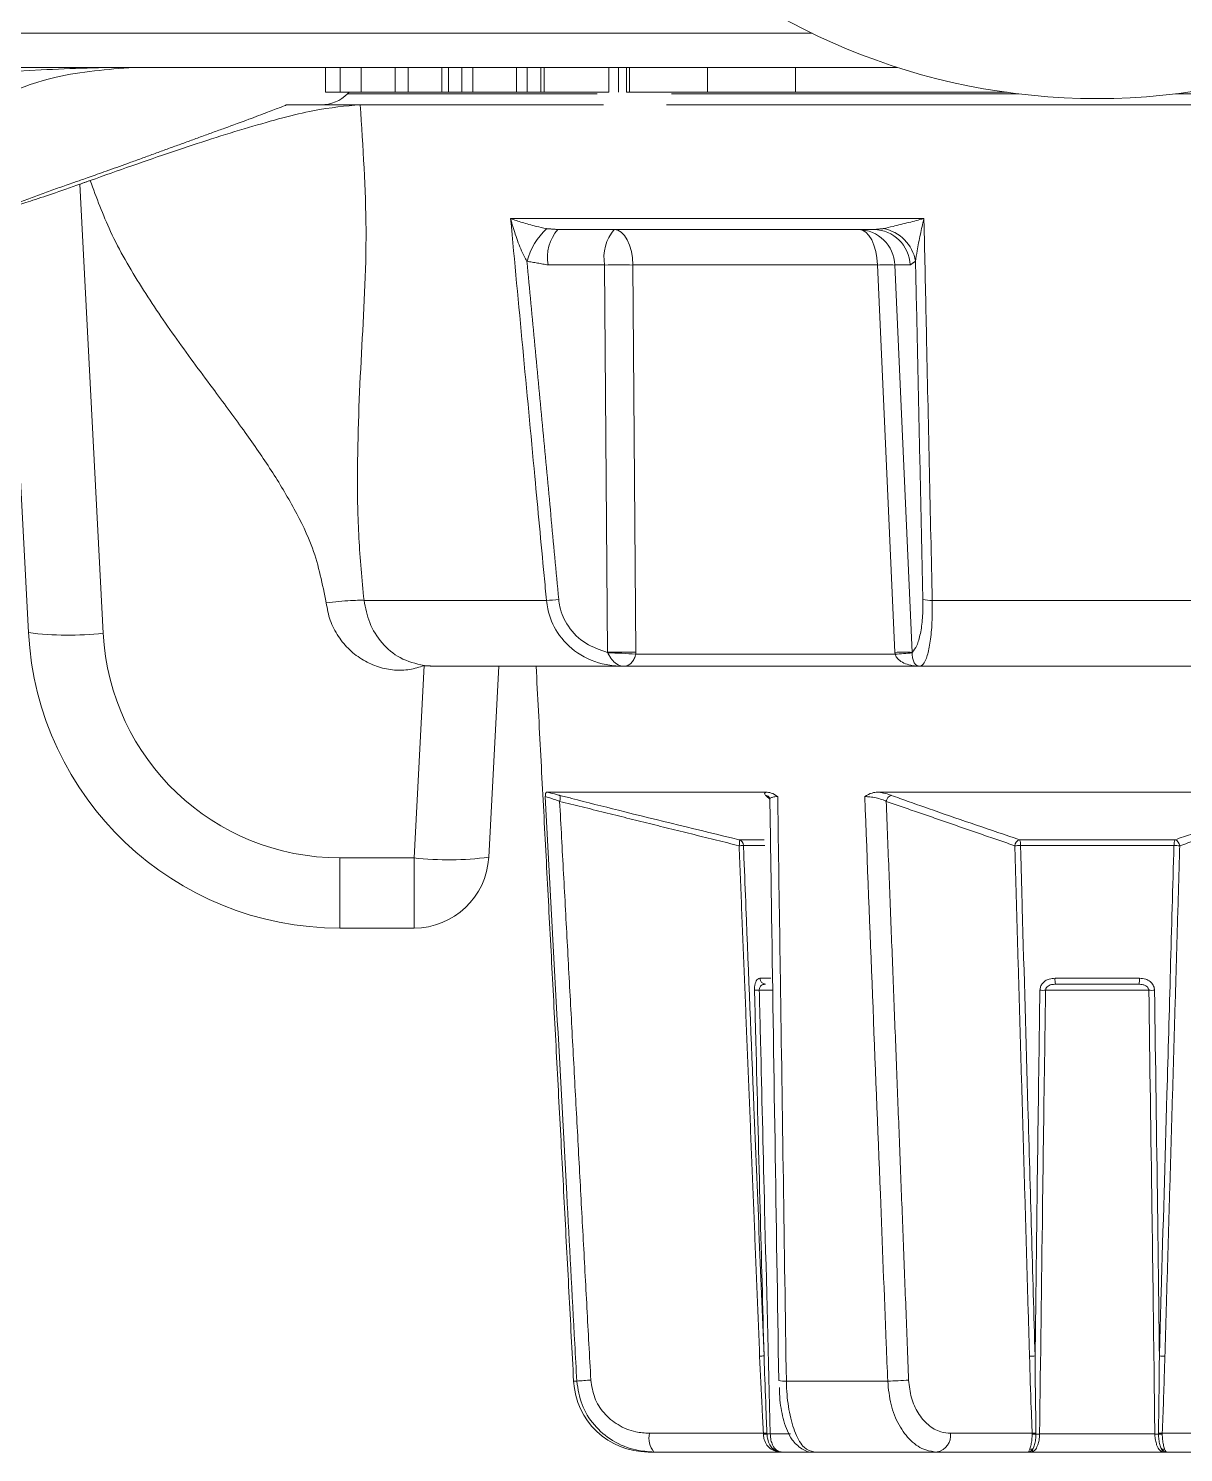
# Model space of a CAD drawing. Extents: x 12.1 to 108.7, y 1 to 80.4.
# Drawn here: x 46.85 to 47.776, y 0.957 to 2.098 of the extents above; entities that cross this region are included whole.
import ezdxf

# ---------------------------------------------------------------- set-up
doc = ezdxf.new("R2010")
doc.units = 0
doc.header["$MEASUREMENT"] = 0
doc.linetypes.add('SLD-Solid', pattern=[0])
doc.layers.add('OBJECT', color=7, linetype='CONTINUOUS')

msp = doc.modelspace()

# ---------------------------------------------------------------- linework, layer by layer
at = {"layer": 'OBJECT', "linetype": 'SLD-Solid', "lineweight": 15}
for p, q in [((45.7909, 2.0947), (47.4782, 2.0947)), ((47.5467, 2.0673), (45.8321, 2.0673)), ((46.9341, 2.0673), (46.9532, 2.0673)), ((46.9341, 2.0673), (46.9532, 2.0673)), ((46.9341, 2.0673), (46.9532, 2.0673)), ((47.0878, 2.0473), (47.0878, 2.0673)), ((47.0998, 2.0473), (47.0998, 2.0673)), ((47.1164, 2.0473), (47.1164, 2.0673)), ((47.1437, 2.0473), (47.1437, 2.0673)), ((47.1541, 2.0473), (47.1541, 2.0673)), ((47.1813, 2.0473), (47.1813, 2.0673)), ((47.1865, 2.0473), (47.1865, 2.0673)), ((47.1973, 2.0473), (47.1973, 2.0673)), ((47.2061, 2.0473), (47.2061, 2.0673)), ((47.241, 2.0473), (47.241, 2.0673)), ((47.2497, 2.0473), (47.2497, 2.0673)), ((47.2606, 2.0473), (47.2606, 2.0673)), ((47.2632, 2.0473), (47.2632, 2.0673)), ((47.3151, 2.0473), (47.3151, 2.0673)), ((47.3229, 2.0473), (47.3229, 2.0673)), ((47.3294, 2.0473), (47.3294, 2.0673)), ((47.3943, 2.0473), (47.3943, 2.0673)), ((47.4648, 2.0473), (47.4648, 2.0673)), ((47.0878, 2.0473), (47.0998, 2.0473)), ((47.0998, 2.0473), (47.1164, 2.0473)), ((47.1056, 2.0461), (47.3057, 2.0461)), ((47.1164, 2.0473), (47.1437, 2.0473)), ((47.1437, 2.0473), (47.1541, 2.0473)), ((47.1541, 2.0473), (47.1813, 2.0473)), ((47.1813, 2.0473), (47.1865, 2.0473)), ((47.1865, 2.0473), (47.1973, 2.0473)), ((47.1973, 2.0473), (47.2061, 2.0473)), ((47.2061, 2.0473), (47.241, 2.0473)), ((47.241, 2.0473), (47.2497, 2.0473)), ((47.2497, 2.0473), (47.2606, 2.0473)), ((47.2606, 2.0473), (47.2632, 2.0473)), ((47.2632, 2.0473), (47.3151, 2.0473)), ((47.3294, 2.0473), (47.3318, 2.0473)), ((47.3943, 2.0473), (47.3318, 2.0473)), ((47.3653, 2.0461), (47.6439, 2.0461)), ((47.4648, 2.0473), (47.3943, 2.0473)), ((47.4963, 2.0473), (47.4067, 2.0473)), ((47.6345, 2.0473), (47.4648, 2.0473)), ((47.5612, 2.0473), (47.4963, 2.0473)), ((47.7698, 2.0461), (48.0065, 2.0461)), ((47.0568, 2.0373), (47.1157, 2.0373)), ((47.3109, 2.0373), (47.1157, 2.0373)), ((48.2979, 2.0373), (47.3615, 2.0373)), ((46.8908, 1.9736), (46.9096, 1.6137)), ((46.8497, 1.6142), (46.8318, 1.9554)), ((47.2364, 1.9461), (47.5678, 1.9461)), ((47.5278, 1.9373), (47.2743, 1.9373)), ((47.3118, 1.9089), (47.2665, 1.9089)), ((47.3141, 1.5983), (47.3118, 1.9089)), ((47.3345, 1.9089), (47.5306, 1.9089)), ((47.3345, 1.9089), (47.3368, 1.5983)), ((47.5446, 1.5983), (47.5306, 1.9089)), ((47.5446, 1.9089), (47.5585, 1.5983)), ((47.5567, 1.9089), (47.5446, 1.9089)), ((47.1188, 1.64), (47.2651, 1.64)), ((47.5745, 1.64), (47.8391, 1.64)), ((47.1589, 1.4336), (47.167, 1.5877)), ((47.321, 1.5873), (47.1739, 1.5873)), ((47.2268, 1.5873), (47.2188, 1.4341)), ((47.5705, 1.5873), (47.321, 1.5873)), ((47.3368, 1.5968), (47.5447, 1.5968)), ((47.8432, 1.5873), (47.5705, 1.5873)), ((47.4412, 1.4863), (47.2651, 1.4863)), ((47.8829, 1.4863), (47.5308, 1.4863)), ((47.4196, 1.4481), (47.4396, 1.4481)), ((47.4402, 1.4435), (47.4231, 1.4435)), ((47.6445, 1.4481), (47.7691, 1.4481)), ((47.7683, 1.4435), (47.6453, 1.4435)), ((47.0994, 1.4336), (47.1589, 1.4336)), ((47.0994, 1.4336), (47.0994, 1.3773)), ((47.1589, 1.4336), (47.1589, 1.3773)), ((47.1589, 1.3773), (47.0994, 1.3773)), ((47.4363, 1.3371), (47.445, 1.3371)), ((47.673, 1.3371), (47.7407, 1.3371)), ((47.4469, 1.3275), (47.4358, 1.3275)), ((47.7482, 1.3275), (47.6654, 1.3275)), ((47.7401, 1.3323), (47.6735, 1.3323)), ((47.2869, 1.0141), (47.2895, 1.0141)), ((47.4575, 1.0141), (47.5388, 1.0141)), ((47.3477, 0.9723), (47.4391, 0.9723)), ((47.4446, 0.9718), (47.4608, 0.9718)), ((47.5892, 0.9723), (47.6547, 0.9723)), ((47.6606, 0.9718), (47.753, 0.9718)), ((47.759, 0.9723), (47.8245, 0.9723)), ((47.3513, 0.9573), (47.3468, 0.9573)), ((47.4528, 0.9573), (47.3513, 0.9573)), ((47.4538, 0.9573), (47.4528, 0.9573)), ((47.4528, 0.9573), (47.4538, 0.9573)), ((47.5065, 0.9573), (47.4538, 0.9573)), ((47.5784, 0.9573), (47.4797, 0.9573)), ((47.5086, 0.9573), (47.5065, 0.9573)), ((47.6511, 0.9573), (47.5784, 0.9573)), ((47.6541, 0.9573), (47.6511, 0.9573)), ((47.7595, 0.9573), (47.6541, 0.9573)), ((47.7626, 0.9573), (47.7595, 0.9573)), ((47.8352, 0.9573), (47.7626, 0.9573))]:
    msp.add_line(p, q, dxfattribs=at)
at = {"layer": 'OBJECT', "linetype": 'SLD-Solid', "lineweight": 15, "flags": 128}
for points in [[(47.3195, 1.9373), (47.3224, 1.9367), (47.3251, 1.9352), (47.3276, 1.9326), (47.3299, 1.929), (47.3317, 1.9248), (47.3332, 1.9198), (47.3341, 1.9145), (47.3345, 1.9089)], [(47.5306, 1.9089), (47.5302, 1.9145), (47.5292, 1.9198), (47.5278, 1.9248), (47.526, 1.929), (47.5237, 1.9326), (47.5212, 1.9352), (47.5185, 1.9367), (47.5156, 1.9373)]]:
    msp.add_lwpolyline(points, dxfattribs=at)
at = {"layer": 'OBJECT', "linetype": 'SLD-Solid', "lineweight": 15}
for centre, radius, start, end in [((47.7068, 2.5673), 0.525, 181.6941, 270), ((47.7068, 2.5673), 0.525, 270, 358.3273), ((47.0844, 2.0673), 0.03, 270, 315), ((47.3034, 1.8973), 0.0558, 133.185, 164.916), ((47.2994, 1.9152), 0.0335, 138.6479, 190.8407), ((47.3447, 1.9152), 0.0335, 138.6479, 190.8407), ((47.5151, 1.9079), 0.0294, 1.9565, 89.0585), ((47.5273, 1.9079), 0.0294, 1.9565, 89.0585), ((47.5297, 1.9067), 0.0318, 9.3448, 79.9184), ((47.3232, 1.4116), 0.4974, 88.6905, 91.3095), ((47.5376, 1.7318), 0.1772, 87.7427, 92.2573), ((47.2629, 1.7421), 0.1021, 271.2486, 276.8051), ((47.5733, 1.6677), 0.0277, 256.9044, 272.4477), ((46.8818, 1.8603), 0.2482, 262.5665, 276.4337), ((47.0994, 1.6273), 0.25, 183, 270), ((47.0994, 1.6236), 0.19, 183, 270), ((47.3255, 1.1011), 0.4974, 88.6905, 91.3095), ((47.5516, 1.4213), 0.1772, 87.7427, 92.2573), ((47.3086, 1.2604), 0.3376, 85.2146, 89.0341), ((47.3262, 1.577), 0.0103, 88.3387, 91.1001), ((47.6179, 0.7853), 0.8148, 94.1836, 95.1583), ((47.2699, 1.4814), 0.00629, 336.5463, 21.7257), ((47.4404, 1.4793), 0.00444, 46.7961, 84.7312), ((47.5432, 1.4783), 0.0056, 105.3685, 174.1415), ((47.4182, 1.4434), 0.00495, 0.9991, 73.1836), ((47.4132, 1.4458), 0.00684, 339.0862, 20.4293), ((47.4128, 1.6168), 0.1736, 272.2371, 273.407), ((47.6463, 1.4428), 0.00561, 107.9065, 174.7775), ((47.6481, 1.3074), 0.1361, 91.185, 93.1347), ((47.635, 1.4442), 0.0103, 356.1197, 22.5038), ((47.7787, 1.4442), 0.0103, 157.4962, 183.8803), ((47.7655, 1.3074), 0.1361, 86.8653, 88.815), ((47.7674, 1.4428), 0.00561, 5.2225, 72.0935), ((47.1867, 1.6802), 0.2482, 263.5663, 277.4335), ((47.1589, 1.4373), 0.06, 270, 357), ((47.4411, 1.3371), 0.00479, 179.5332, 267.5493), ((47.6838, 1.336), 0.0109, 173.8703, 199.6965), ((47.7299, 1.336), 0.0109, 340.3035, 6.1297), ((47.4339, 1.3934), 0.0659, 268.3531, 271.6469), ((47.6631, 1.4279), 0.1005, 268.687, 271.313), ((47.7505, 1.4279), 0.1005, 268.687, 271.313), ((47.4289, 1.2135), 0.1795, 272.3057, 273.4207), ((47.6599, 0.9023), 0.132, 91.2622, 93.2058), ((47.7538, 0.9023), 0.132, 86.7942, 88.7378), ((47.3468, 1.0173), 0.06, 183, 270), ((47.3128, 0.7614), 0.2538, 92.7156, 95.263), ((47.4563, 1.0347), 0.0206, 256.1825, 273.3008), ((47.5325, 1.329), 0.3149, 271.1493, 274.2069), ((47.3659, 0.9688), 0.0186, 169.035, 218.1646), ((47.4277, 1.1592), 0.1872, 273.4942, 274.3565), ((47.4408, 0.8853), 0.0864, 89.2582, 91.1186), ((47.4426, 1.0647), 0.0929, 269.5865, 271.2146), ((47.5759, 0.9705), 0.0134, 280.7974, 7.7447), ((47.6612, 0.8927), 0.0799, 92.5403, 94.7245), ((47.6565, 0.8784), 0.0933, 89.2454, 91.104), ((47.6585, 1.0667), 0.095, 269.4873, 271.2406), ((47.7551, 1.0667), 0.095, 268.7594, 270.5127), ((47.7524, 0.8927), 0.0799, 85.2755, 87.4597), ((47.7572, 0.8784), 0.0933, 88.896, 90.7546), ((47.4462, 0.9566), 0.00313, 72.6447, 107.3553), ((47.654, 0.9545), 0.00517, 76.5278, 103.4722), ((47.7597, 0.9545), 0.00517, 76.5278, 103.4722)]:
    msp.add_arc(centre, radius, start, end, dxfattribs=at)
for points, knots in [([(46.6246, 2.0409), (46.6536, 2.0449), (46.7271, 2.0549), (46.8349, 2.065), (46.9091, 2.0673), (46.9338, 2.0673), (46.9341, 2.0673)], [0, 0, 0, 0, 0.303532, 0.768515, 0.997815, 1, 1, 1, 1]), ([(46.7075, 1.9229), (46.7139, 1.935), (46.7358, 1.9763), (46.7893, 2.0267), (46.8619, 2.0617), (46.913, 2.0657), (46.9341, 2.0673)], [0, 0, 0, 0, 0.139376, 0.476221, 0.783717, 1, 1, 1, 1]), ([(46.8992, 1.9766), (46.9215, 1.9845), (46.9661, 2.0003), (47.0275, 2.0199), (47.0809, 2.0344), (47.1041, 2.0363), (47.1157, 2.0373)], [0, 0, 0, 0, 0.249632, 0.499592, 0.749409, 1, 1, 1, 1]), ([(47.0071, 2.0186), (47.0137, 2.021), (47.0262, 2.0255), (47.0418, 2.0315), (47.0524, 2.0355), (47.0565, 2.0371), (47.0567, 2.0373), (47.0568, 2.0373)], [0, 0, 0, 0, 0.260687, 0.492161, 0.715634, 0.925669, 1, 1, 1, 1]), ([(47.1157, 2.0373), (47.118, 2.0035), (47.1226, 1.9338), (47.1163, 1.8363), (47.113, 1.7573), (47.114, 1.6913), (47.1172, 1.6568), (47.1188, 1.64)], [0, 0, 0, 0, 0.239384, 0.493145, 0.754611, 0.880287, 1, 1, 1, 1]), ([(46.8815, 1.9735), (46.8815, 1.9735), (46.8816, 1.9735), (46.8876, 1.9755), (46.8979, 1.9791), (46.9123, 1.9842), (46.9234, 1.9882), (46.9293, 1.9903)], [0, 0, 0, 0, 0.142159, 0.343847, 0.54913, 0.762137, 1, 1, 1, 1]), ([(47.0885, 1.6381), (47.0855, 1.6529), (47.0802, 1.6791), (47.063, 1.7139), (47.0446, 1.7446), (47.0228, 1.7759), (46.9971, 1.8106), (46.9685, 1.8489), (46.9398, 1.8911), (46.9152, 1.9331), (46.9043, 1.9628), (46.8992, 1.9766)], [0, 0, 0, 0, 0.115434, 0.204199, 0.296296, 0.390311, 0.496175, 0.628006, 0.757037, 0.887489, 1, 1, 1, 1]), ([(46.8908, 1.9736), (46.8868, 1.9722), (46.876, 1.9683), (46.8592, 1.9627), (46.8438, 1.9577), (46.8382, 1.9561), (46.8356, 1.9554)], [0, 0, 0, 0, 0.1688448, 0.4625835, 0.7532198, 1, 1, 1, 1]), ([(47.2651, 1.64), (47.2645, 1.6466), (47.2614, 1.6797), (47.2518, 1.7817), (47.2428, 1.8771), (47.2364, 1.9461)], [0, 0, 0, 0, 0.064852, 0.324258, 1, 1, 1, 1]), ([(47.2364, 1.9461), (47.2364, 1.946), (47.2394, 1.945), (47.2459, 1.9428), (47.2553, 1.9401), (47.2624, 1.9386), (47.2652, 1.938)], [0, 0, 0, 0, 0.006878, 0.354289, 0.740857, 1, 1, 1, 1]), ([(47.2495, 1.9119), (47.248, 1.9146), (47.2443, 1.9215), (47.2402, 1.933), (47.2375, 1.9418), (47.2364, 1.946), (47.2364, 1.9461)], [0, 0, 0, 0, 0.2541603, 0.6413999, 0.9929433, 1, 1, 1, 1]), ([(47.5353, 1.938), (47.5378, 1.9386), (47.5442, 1.9401), (47.5553, 1.9428), (47.5637, 1.945), (47.5678, 1.946), (47.5678, 1.9461)], [0, 0, 0, 0, 0.259143, 0.6457112, 0.993122, 1, 1, 1, 1]), ([(47.5678, 1.9461), (47.5678, 1.946), (47.5668, 1.9418), (47.5649, 1.933), (47.5625, 1.9215), (47.5615, 1.9146), (47.5611, 1.9119)], [0, 0, 0, 0, 0.0070567, 0.3586001, 0.7458397, 1, 1, 1, 1]), ([(47.5678, 1.9461), (47.568, 1.9395), (47.5687, 1.9064), (47.5709, 1.8043), (47.573, 1.7089), (47.5745, 1.64)], [0, 0, 0, 0, 0.064852, 0.324258, 1, 1, 1, 1]), ([(47.0885, 1.6381), (47.0919, 1.6384), (47.0989, 1.6392), (47.1083, 1.6399), (47.1156, 1.6402), (47.1178, 1.6401), (47.1188, 1.64)], [0, 0, 0, 0, 0.242686, 0.5, 0.757314, 1, 1, 1, 1]), ([(47.167, 1.5877), (47.1631, 1.5865), (47.1554, 1.584), (47.1429, 1.5838), (47.1303, 1.5862), (47.118, 1.5918), (47.1069, 1.6), (47.0978, 1.611), (47.0911, 1.6238), (47.0893, 1.6333), (47.0885, 1.6381)], [0, 0, 0, 0, 0.111767, 0.224799, 0.346483, 0.469718, 0.599498, 0.730092, 0.865351, 1, 1, 1, 1]), ([(47.1188, 1.64), (47.12, 1.6339), (47.1224, 1.6213), (47.1328, 1.6052), (47.1478, 1.5923), (47.1603, 1.5893), (47.167, 1.5877)], [0, 0, 0, 0, 0.227829, 0.470201, 0.72004, 1, 1, 1, 1]), ([(47.326, 1.5873), (47.3258, 1.5873), (47.3214, 1.5873), (47.3088, 1.5885), (47.2898, 1.5962), (47.2734, 1.6126), (47.2666, 1.6286), (47.2654, 1.6377), (47.2651, 1.64)], [0, 0, 0, 0, 0.008302, 0.15352, 0.438825, 0.698284, 0.923791, 1, 1, 1, 1]), ([(47.275, 1.6407), (47.2752, 1.6388), (47.2762, 1.6311), (47.2823, 1.6179), (47.2959, 1.6044), (47.3081, 1.6004), (47.3141, 1.5983)], [0, 0, 0, 0, 0.092743, 0.368056, 0.688408, 1, 1, 1, 1]), ([(47.5585, 1.5983), (47.5598, 1.5999), (47.5623, 1.603), (47.5651, 1.6128), (47.567, 1.6255), (47.567, 1.6356), (47.567, 1.6407)], [0, 0, 0, 0, 0.255736, 0.511069, 0.755325, 1, 1, 1, 1]), ([(47.5745, 1.64), (47.5745, 1.6339), (47.5745, 1.6219), (47.5731, 1.6065), (47.5706, 1.5947), (47.5676, 1.5885), (47.5654, 1.5873), (47.5645, 1.5873), (47.5644, 1.5873)], [0, 0, 0, 0, 0.20087, 0.40002, 0.605987, 0.832568, 0.991709, 1, 1, 1, 1]), ([(47.326, 1.5873), (47.3261, 1.5873), (47.3262, 1.5873), (47.3263, 1.5873), (47.3263, 1.5873), (47.3264, 1.5873), (47.3264, 1.5873), (47.3262, 1.5873), (47.3253, 1.5874), (47.3229, 1.588), (47.3194, 1.5903), (47.3163, 1.5941), (47.3149, 1.5969), (47.3143, 1.5979)], [0, 0, 0, 0, 0.006251, 0.010873, 0.014164, 0.017464, 0.021803, 0.032032, 0.073944, 0.240397, 0.569572, 0.838891, 1, 1, 1, 1]), ([(47.3265, 1.5873), (47.325, 1.5873), (47.3232, 1.5873), (47.3213, 1.5873), (47.321, 1.5873)], [0, 0, 0, 0, 0.820915, 1, 1, 1, 1]), ([(47.321, 1.5873), (47.3214, 1.5873), (47.3231, 1.5873), (47.3247, 1.5873), (47.326, 1.5873)], [0, 0, 0, 0, 0.220699, 1, 1, 1, 1]), ([(47.3368, 1.5968), (47.3365, 1.5959), (47.3358, 1.5936), (47.3341, 1.5907), (47.3318, 1.5885), (47.3298, 1.5875), (47.3283, 1.5873), (47.3274, 1.5873), (47.3269, 1.5873), (47.3267, 1.5873), (47.3265, 1.5873)], [0, 0, 0, 0, 0.122284, 0.317428, 0.550884, 0.808436, 0.924596, 0.961092, 0.979105, 1, 1, 1, 1]), ([(47.5648, 1.5873), (47.5646, 1.5873), (47.5643, 1.5873), (47.5638, 1.5873), (47.5625, 1.5873), (47.5592, 1.5875), (47.5545, 1.5885), (47.5496, 1.5907), (47.5461, 1.5936), (47.5451, 1.5959), (47.5447, 1.5968)], [0, 0, 0, 0, 0.020895, 0.038908, 0.075404, 0.191564, 0.449116, 0.682572, 0.877716, 1, 1, 1, 1]), ([(47.5585, 1.5979), (47.5585, 1.5969), (47.5585, 1.5944), (47.5594, 1.5912), (47.5608, 1.5886), (47.5625, 1.5875), (47.5634, 1.5873), (47.5639, 1.5873), (47.564, 1.5873), (47.5641, 1.5873), (47.5642, 1.5873), (47.5643, 1.5873), (47.5644, 1.5873), (47.5644, 1.5873), (47.5644, 1.5873)], [0, 0, 0, 0, 0.153502, 0.380166, 0.626293, 0.875654, 0.967797, 0.976809, 0.980954, 0.984134, 0.9874, 0.990544, 0.996552, 1, 1, 1, 1]), ([(47.5646, 1.5873), (47.5661, 1.5873), (47.568, 1.5873), (47.57, 1.5873), (47.5705, 1.5873)], [0, 0, 0, 0, 0.773768, 1, 1, 1, 1]), ([(47.5705, 1.5873), (47.5701, 1.5873), (47.5682, 1.5873), (47.5663, 1.5873), (47.5648, 1.5873)], [0, 0, 0, 0, 0.179085, 1, 1, 1, 1]), ([(47.2641, 1.4827), (47.2641, 1.4827), (47.2643, 1.4839), (47.2645, 1.4858), (47.2649, 1.4862), (47.2651, 1.4863)], [0, 0, 0, 0, 0.012918, 0.582056, 1, 1, 1, 1]), ([(47.2651, 1.4863), (47.2663, 1.4861), (47.269, 1.4854), (47.2729, 1.4845), (47.2754, 1.4838), (47.2757, 1.4837)], [0, 0, 0, 0, 0.383644, 0.913365, 1, 1, 1, 1]), ([(47.4408, 1.4837), (47.4404, 1.4843), (47.4396, 1.4853), (47.4407, 1.486), (47.4412, 1.4863)], [0, 0, 0, 0, 0.552199, 1, 1, 1, 1]), ([(47.4412, 1.4863), (47.4426, 1.4862), (47.4458, 1.4858), (47.4488, 1.4839), (47.4505, 1.4827), (47.4506, 1.4827)], [0, 0, 0, 0, 0.417944, 0.987082, 1, 1, 1, 1]), ([(47.5204, 1.4827), (47.5204, 1.4827), (47.5223, 1.4839), (47.5256, 1.4858), (47.5292, 1.4862), (47.5308, 1.4863)], [0, 0, 0, 0, 0.012918, 0.582056, 1, 1, 1, 1]), ([(47.5308, 1.4863), (47.5323, 1.4861), (47.5361, 1.4854), (47.5397, 1.4845), (47.5415, 1.4838), (47.5417, 1.4837)], [0, 0, 0, 0, 0.383644, 0.913365, 1, 1, 1, 1]), ([(47.2895, 1.0141), (47.2889, 1.0241), (47.2862, 1.0741), (47.2778, 1.2302), (47.2699, 1.3764), (47.2641, 1.4827)], [0, 0, 0, 0, 0.063926, 0.319628, 1, 1, 1, 1]), ([(47.2757, 1.4789), (47.2754, 1.479), (47.2735, 1.4797), (47.2703, 1.4808), (47.2668, 1.482), (47.2647, 1.4826), (47.2643, 1.4827), (47.2641, 1.4827)], [0, 0, 0, 0, 0.04523, 0.320614, 0.582247, 0.835519, 1, 1, 1, 1]), ([(47.2757, 1.4837), (47.2789, 1.4829), (47.2946, 1.4789), (47.3425, 1.4667), (47.3873, 1.4559), (47.4196, 1.4481)], [0, 0, 0, 0, 0.065603, 0.328016, 1, 1, 1, 1]), ([(47.4435, 1.4826), (47.4435, 1.4826), (47.4433, 1.4827), (47.4438, 1.4822), (47.4444, 1.4811), (47.4442, 1.4804), (47.4442, 1.4803)], [0, 0, 0, 0, 0.094459, 0.496989, 0.930659, 1, 1, 1, 1]), ([(47.4506, 1.4827), (47.4498, 1.4827), (47.4476, 1.4826), (47.4453, 1.4819), (47.4441, 1.4811), (47.4443, 1.4804), (47.4444, 1.4803)], [0, 0, 0, 0, 0.204125, 0.558382, 0.929639, 1, 1, 1, 1]), ([(47.4443, 1.4803), (47.4447, 1.4532), (47.447, 1.298), (47.4494, 1.1428), (47.4514, 1.0147)], [0, 0, 0, 0, 0.174673, 1, 1, 1, 1]), ([(47.4506, 1.4827), (47.4507, 1.4739), (47.4514, 1.4252), (47.4537, 1.269), (47.4559, 1.1216), (47.4575, 1.0141)], [0, 0, 0, 0, 0.056184, 0.311886, 1, 1, 1, 1]), ([(47.5388, 1.0141), (47.5384, 1.0241), (47.5364, 1.0741), (47.5303, 1.2302), (47.5245, 1.3764), (47.5204, 1.4827)], [0, 0, 0, 0, 0.063926, 0.319628, 1, 1, 1, 1]), ([(47.5376, 1.4789), (47.5374, 1.479), (47.5361, 1.4797), (47.5331, 1.4808), (47.5283, 1.482), (47.5239, 1.4826), (47.5214, 1.4827), (47.5204, 1.4827)], [0, 0, 0, 0, 0.0452301, 0.3206142, 0.5822468, 0.8355187, 1, 1, 1, 1]), ([(47.5417, 1.4837), (47.544, 1.4829), (47.5552, 1.4789), (47.5894, 1.4667), (47.6215, 1.4559), (47.6445, 1.4481)], [0, 0, 0, 0, 0.065603, 0.328016, 1, 1, 1, 1]), ([(47.7691, 1.4481), (47.7714, 1.4489), (47.7826, 1.4526), (47.8169, 1.4642), (47.8489, 1.4755), (47.8719, 1.4837)], [0, 0, 0, 0, 0.065603, 0.328016, 1, 1, 1, 1]), ([(47.4231, 1.4435), (47.4233, 1.4402), (47.4239, 1.4235), (47.4267, 1.3536), (47.4321, 1.2205), (47.4369, 1.1007), (47.4396, 1.0343)], [0, 0, 0, 0, 0.024416, 0.122079, 0.512732, 1, 1, 1, 1]), ([(47.6453, 1.4435), (47.6454, 1.4402), (47.6459, 1.4235), (47.6478, 1.3536), (47.6516, 1.2205), (47.6551, 1.1007), (47.657, 1.0343)], [0, 0, 0, 0, 0.024416, 0.122079, 0.512732, 1, 1, 1, 1]), ([(47.7567, 1.0343), (47.7568, 1.0376), (47.7572, 1.0543), (47.7593, 1.1242), (47.7631, 1.2573), (47.7665, 1.377), (47.7683, 1.4435)], [0, 0, 0, 0, 0.024416, 0.122079, 0.512732, 1, 1, 1, 1]), ([(47.4363, 1.3371), (47.4357, 1.337), (47.4346, 1.3368), (47.4334, 1.3352), (47.4325, 1.3331), (47.432, 1.3304), (47.432, 1.3285), (47.432, 1.3275)], [0, 0, 0, 0, 0.273331, 0.47686, 0.65651, 0.828448, 1, 1, 1, 1]), ([(47.673, 1.3371), (47.6714, 1.337), (47.6687, 1.3368), (47.6652, 1.3352), (47.6628, 1.3331), (47.6612, 1.3304), (47.661, 1.3285), (47.6608, 1.3275)], [0, 0, 0, 0, 0.2733311, 0.4768604, 0.6565103, 0.8284481, 1, 1, 1, 1]), ([(47.7528, 1.3275), (47.7528, 1.3278), (47.7527, 1.3292), (47.7518, 1.3319), (47.7493, 1.3347), (47.7454, 1.3367), (47.7424, 1.337), (47.7407, 1.3371)], [0, 0, 0, 0, 0.0568033, 0.2491619, 0.4753386, 0.7014057, 1, 1, 1, 1]), ([(47.4396, 1.0343), (47.4386, 1.0735), (47.4364, 1.1548), (47.4339, 1.2525), (47.4324, 1.311), (47.432, 1.3275)], [0, 0, 0, 0, 0.401816, 0.831187, 1, 1, 1, 1]), ([(47.4358, 1.3275), (47.4358, 1.3279), (47.4358, 1.3284), (47.436, 1.3293), (47.4364, 1.3303), (47.4374, 1.3314), (47.4389, 1.3322), (47.4402, 1.3322), (47.4409, 1.3323)], [0, 0, 0, 0, 0.118661, 0.142604, 0.293282, 0.465512, 0.680632, 1, 1, 1, 1]), ([(47.4358, 1.3275), (47.4362, 1.311), (47.4376, 1.2525), (47.4405, 1.1339), (47.4431, 1.0319), (47.4446, 0.9718)], [0, 0, 0, 0, 0.139147, 0.493066, 1, 1, 1, 1]), ([(47.657, 1.0343), (47.6575, 1.0735), (47.6585, 1.1548), (47.6598, 1.2525), (47.6606, 1.311), (47.6608, 1.3275)], [0, 0, 0, 0, 0.4018156, 0.8311874, 1, 1, 1, 1]), ([(47.6654, 1.3275), (47.6652, 1.311), (47.6643, 1.2525), (47.6627, 1.1339), (47.6614, 1.0319), (47.6606, 0.9718)], [0, 0, 0, 0, 0.139147, 0.493066, 1, 1, 1, 1]), ([(47.6654, 1.3275), (47.6655, 1.3279), (47.6655, 1.3284), (47.6659, 1.3293), (47.6667, 1.3303), (47.6683, 1.3314), (47.6706, 1.3322), (47.6724, 1.3322), (47.6735, 1.3323)], [0, 0, 0, 0, 0.118661, 0.142604, 0.293282, 0.465512, 0.680632, 1, 1, 1, 1]), ([(47.7401, 1.3323), (47.7413, 1.3322), (47.7433, 1.3321), (47.7457, 1.3312), (47.7469, 1.3303), (47.7476, 1.3294), (47.748, 1.3287), (47.7482, 1.328), (47.7482, 1.3276), (47.7482, 1.3275)], [0, 0, 0, 0, 0.34673, 0.581129, 0.720204, 0.790705, 0.905611, 0.953256, 1, 1, 1, 1]), ([(47.753, 0.9718), (47.7528, 0.9899), (47.7521, 1.05), (47.7505, 1.1686), (47.749, 1.269), (47.7482, 1.3275)], [0, 0, 0, 0, 0.153014, 0.506934, 1, 1, 1, 1]), ([(47.7528, 1.3275), (47.7536, 1.269), (47.755, 1.1713), (47.7562, 1.0735), (47.7567, 1.0343)], [0, 0, 0, 0, 0.598184, 1, 1, 1, 1]), ([(47.4391, 0.9723), (47.4387, 0.9789), (47.4376, 0.9995), (47.4367, 1.0201), (47.4361, 1.0341)], [0, 0, 0, 0, 0.3231728, 1, 1, 1, 1]), ([(47.4396, 1.0343), (47.4397, 1.0312), (47.4402, 1.0158), (47.441, 0.9952), (47.4417, 0.9777), (47.4419, 0.9725)], [0, 0, 0, 0, 0.149392, 0.746961, 1, 1, 1, 1]), ([(47.6547, 0.9723), (47.6544, 0.9789), (47.6536, 0.9995), (47.6529, 1.0201), (47.6525, 1.0341)], [0, 0, 0, 0, 0.3231728, 1, 1, 1, 1]), ([(47.657, 1.0343), (47.657, 1.0312), (47.6571, 1.0158), (47.6574, 0.9952), (47.6576, 0.9777), (47.6577, 0.9725)], [0, 0, 0, 0, 0.149392, 0.746961, 1, 1, 1, 1]), ([(47.7559, 0.9725), (47.7562, 0.99), (47.7565, 1.0106), (47.7566, 1.0312), (47.7567, 1.0343)], [0, 0, 0, 0, 0.849802, 1, 1, 1, 1]), ([(47.7611, 1.0341), (47.761, 1.031), (47.7604, 1.0104), (47.7597, 0.9898), (47.759, 0.9723)], [0, 0, 0, 0, 0.150177, 1, 1, 1, 1]), ([(47.3513, 0.9573), (47.3465, 0.9576), (47.335, 0.9584), (47.3179, 0.9655), (47.3029, 0.9783), (47.2924, 0.995), (47.2905, 1.0077), (47.2895, 1.0141)], [0, 0, 0, 0, 0.156463, 0.377207, 0.586936, 0.792743, 1, 1, 1, 1]), ([(47.3007, 1.0149), (47.3015, 1.0101), (47.3029, 1.0005), (47.3109, 0.988), (47.3224, 0.9784), (47.3353, 0.9731), (47.344, 0.9725), (47.3477, 0.9723)], [0, 0, 0, 0, 0.204174, 0.408136, 0.617898, 0.840881, 1, 1, 1, 1]), ([(47.4519, 1.0091), (47.452, 1.0057), (47.4523, 0.9958), (47.4555, 0.9808), (47.4604, 0.9682), (47.4686, 0.9601), (47.476, 0.9567), (47.4793, 0.9574), (47.4796, 0.9575)], [0, 0, 0, 0, 0.127398, 0.371018, 0.657717, 0.840349, 0.984657, 1, 1, 1, 1]), ([(47.4575, 1.0141), (47.4576, 1.0122), (47.4578, 1.0036), (47.4597, 0.9881), (47.4646, 0.9713), (47.4716, 0.9595), (47.477, 0.958), (47.4797, 0.9573)], [0, 0, 0, 0, 0.06206, 0.280895, 0.514816, 0.758819, 1, 1, 1, 1]), ([(47.5784, 0.9573), (47.5754, 0.9576), (47.568, 0.9584), (47.5572, 0.9655), (47.5475, 0.9783), (47.5407, 0.995), (47.5394, 1.0077), (47.5388, 1.0141)], [0, 0, 0, 0, 0.156463, 0.3772075, 0.5869363, 0.7927427, 1, 1, 1, 1]), ([(47.5556, 1.0149), (47.5561, 1.0101), (47.5572, 1.0005), (47.5629, 0.988), (47.5711, 0.9784), (47.5803, 0.9731), (47.5866, 0.9725), (47.5892, 0.9723)], [0, 0, 0, 0, 0.204174, 0.408136, 0.617898, 0.840881, 1, 1, 1, 1]), ([(47.4452, 0.9596), (47.444, 0.9606), (47.4417, 0.9625), (47.4398, 0.9668), (47.4392, 0.97), (47.4392, 0.9715), (47.4392, 0.9717)], [0, 0, 0, 0, 0.361633, 0.709876, 0.953834, 1, 1, 1, 1]), ([(47.442, 0.9717), (47.4421, 0.9703), (47.4424, 0.9671), (47.444, 0.963), (47.4459, 0.9606), (47.4469, 0.9597), (47.4471, 0.9596)], [0, 0, 0, 0, 0.291151, 0.640168, 0.940308, 1, 1, 1, 1]), ([(47.4446, 0.9718), (47.4447, 0.9705), (47.4449, 0.9677), (47.4459, 0.9641), (47.4476, 0.9607), (47.4497, 0.9585), (47.4517, 0.9576), (47.4528, 0.9574), (47.4533, 0.9573), (47.4535, 0.9573), (47.4536, 0.9573), (47.4537, 0.9573), (47.4538, 0.9573), (47.4538, 0.9573)], [0, 0, 0, 0, 0.161606, 0.358973, 0.496159, 0.744757, 0.880349, 0.942195, 0.971861, 0.986271, 0.991469, 0.992933, 1, 1, 1, 1]), ([(47.6528, 0.9596), (47.6528, 0.9597), (47.6531, 0.9607), (47.6538, 0.963), (47.6545, 0.9671), (47.6546, 0.9702), (47.6547, 0.9717)], [0, 0, 0, 0, 0.062329, 0.390489, 0.697879, 1, 1, 1, 1]), ([(47.6606, 0.9718), (47.6605, 0.9705), (47.6604, 0.9677), (47.6596, 0.9641), (47.6583, 0.9607), (47.6568, 0.9585), (47.6554, 0.9576), (47.6547, 0.9574), (47.6544, 0.9573), (47.6543, 0.9573), (47.6542, 0.9573), (47.6542, 0.9573), (47.6541, 0.9573), (47.6541, 0.9573)], [0, 0, 0, 0, 0.161606, 0.358973, 0.496159, 0.744757, 0.880349, 0.942195, 0.971861, 0.986271, 0.991469, 0.992933, 1, 1, 1, 1]), ([(47.6577, 0.9717), (47.6576, 0.9702), (47.6575, 0.9671), (47.6566, 0.963), (47.6557, 0.9607), (47.6552, 0.9597), (47.6552, 0.9596)], [0, 0, 0, 0, 0.3038357, 0.6119805, 0.9384727, 1, 1, 1, 1]), ([(47.7595, 0.9573), (47.7595, 0.9573), (47.7595, 0.9573), (47.7594, 0.9573), (47.7594, 0.9573), (47.7592, 0.9573), (47.7589, 0.9574), (47.7582, 0.9576), (47.7569, 0.9585), (47.7554, 0.9607), (47.7541, 0.9641), (47.7532, 0.9677), (47.7531, 0.9705), (47.753, 0.9718)], [0, 0, 0, 0, 0.007067, 0.008531, 0.013729, 0.028139, 0.057805, 0.119651, 0.255243, 0.503841, 0.641027, 0.838394, 1, 1, 1, 1]), ([(47.7585, 0.9596), (47.7584, 0.9597), (47.7579, 0.9607), (47.757, 0.963), (47.7562, 0.9671), (47.756, 0.9702), (47.7559, 0.9717)], [0, 0, 0, 0, 0.0612135, 0.3877294, 0.6958836, 1, 1, 1, 1]), ([(47.759, 0.9717), (47.759, 0.9702), (47.7592, 0.9671), (47.7599, 0.9629), (47.7605, 0.9607), (47.7608, 0.9597), (47.7609, 0.9596)], [0, 0, 0, 0, 0.3024, 0.609801, 0.937989, 1, 1, 1, 1]), ([(47.4528, 0.9573), (47.4528, 0.9573), (47.4509, 0.9573), (47.4483, 0.9578), (47.446, 0.9592), (47.4452, 0.9596)], [0, 0, 0, 0, 0.018319, 0.693907, 1, 1, 1, 1]), ([(47.4538, 0.9573), (47.4537, 0.9573), (47.4537, 0.9573), (47.4536, 0.9573), (47.4535, 0.9573), (47.4531, 0.9573), (47.4525, 0.9574), (47.451, 0.9576), (47.4491, 0.9582), (47.4477, 0.9591), (47.4471, 0.9596)], [0, 0, 0, 0, 0.018932, 0.022858, 0.037927, 0.07758, 0.158734, 0.325928, 0.684828, 1, 1, 1, 1]), ([(47.4471, 0.9596), (47.4476, 0.9592), (47.4494, 0.9578), (47.4514, 0.9573), (47.4528, 0.9573), (47.4528, 0.9573)], [0, 0, 0, 0, 0.30583, 0.981652, 1, 1, 1, 1]), ([(47.6511, 0.9573), (47.6511, 0.9573), (47.6515, 0.9573), (47.652, 0.9578), (47.6526, 0.9592), (47.6528, 0.9596)], [0, 0, 0, 0, 0.018319, 0.693907, 1, 1, 1, 1]), ([(47.6552, 0.9596), (47.6548, 0.9592), (47.6535, 0.9578), (47.6521, 0.9573), (47.6511, 0.9573), (47.6511, 0.9573)], [0, 0, 0, 0, 0.30583, 0.981652, 1, 1, 1, 1]), ([(47.6541, 0.9573), (47.6541, 0.9573), (47.6541, 0.9573), (47.6541, 0.9573), (47.6542, 0.9573), (47.6542, 0.9573), (47.6543, 0.9574), (47.6545, 0.9576), (47.6548, 0.9582), (47.6551, 0.9591), (47.6552, 0.9596)], [0, 0, 0, 0, 0.018932, 0.022858, 0.037927, 0.07758, 0.158734, 0.325928, 0.684828, 1, 1, 1, 1]), ([(47.7585, 0.9596), (47.7586, 0.9591), (47.7588, 0.9582), (47.7591, 0.9576), (47.7593, 0.9574), (47.7594, 0.9573), (47.7595, 0.9573), (47.7595, 0.9573), (47.7595, 0.9573), (47.7595, 0.9573), (47.7595, 0.9573)], [0, 0, 0, 0, 0.315172, 0.674072, 0.841266, 0.92242, 0.962073, 0.977142, 0.981068, 1, 1, 1, 1]), ([(47.7626, 0.9573), (47.7626, 0.9573), (47.7616, 0.9573), (47.7601, 0.9578), (47.7589, 0.9592), (47.7585, 0.9596)], [0, 0, 0, 0, 0.018348, 0.69417, 1, 1, 1, 1]), ([(47.7609, 0.9596), (47.7611, 0.9592), (47.7616, 0.9578), (47.7622, 0.9573), (47.7626, 0.9573), (47.7626, 0.9573)], [0, 0, 0, 0, 0.306093, 0.981681, 1, 1, 1, 1])]:
    msp.add_open_spline(points, degree=3, knots=knots, dxfattribs=at)
for points in [[(47.3318, 2.0673), (47.3318, 2.0473)], [(47.1068, 2.0473), (47.1056, 2.0461)], [(46.9293, 1.9903), (47.0071, 2.0186)], [(46.8992, 1.9766), (46.8908, 1.9736)], [(46.8815, 1.9735), (46.8355, 1.9567)], [(47.2652, 1.938), (47.2743, 1.9373)], [(47.5278, 1.9373), (47.5353, 1.938)], [(47.2665, 1.9089), (47.2495, 1.9119)], [(47.2495, 1.9119), (47.275, 1.6407)], [(47.5611, 1.9119), (47.5567, 1.9089)], [(47.567, 1.6407), (47.5611, 1.9119)], [(47.3143, 1.5979), (47.3141, 1.5983)], [(47.3368, 1.5983), (47.3368, 1.5968)], [(47.5447, 1.5968), (47.5446, 1.5983)], [(47.5585, 1.5983), (47.5585, 1.5979)], [(47.1739, 1.5873), (47.167, 1.5877)], [(47.2568, 1.5873), (47.2869, 1.0141)], [(47.2757, 1.4789), (47.3007, 1.0149)], [(47.4196, 1.4433), (47.2757, 1.4789)], [(47.4442, 1.4808), (47.4408, 1.4837)], [(47.5376, 1.4789), (47.5556, 1.0149)], [(47.6407, 1.4433), (47.5376, 1.4789)], [(47.876, 1.4789), (47.773, 1.4433)], [(47.4361, 1.0341), (47.4196, 1.4433)], [(47.6525, 1.0341), (47.6407, 1.4433)], [(47.773, 1.4433), (47.7611, 1.0341)], [(47.4392, 0.9717), (47.4391, 0.9723)], [(47.4419, 0.9725), (47.442, 0.9717)], [(47.6547, 0.9717), (47.6547, 0.9723)], [(47.6577, 0.9725), (47.6577, 0.9717)], [(47.7559, 0.9717), (47.7559, 0.9725)], [(47.759, 0.9723), (47.759, 0.9717)]]:
    msp.add_open_spline(points, degree=1, dxfattribs=at)

doc.saveas('drawing.dxf')
